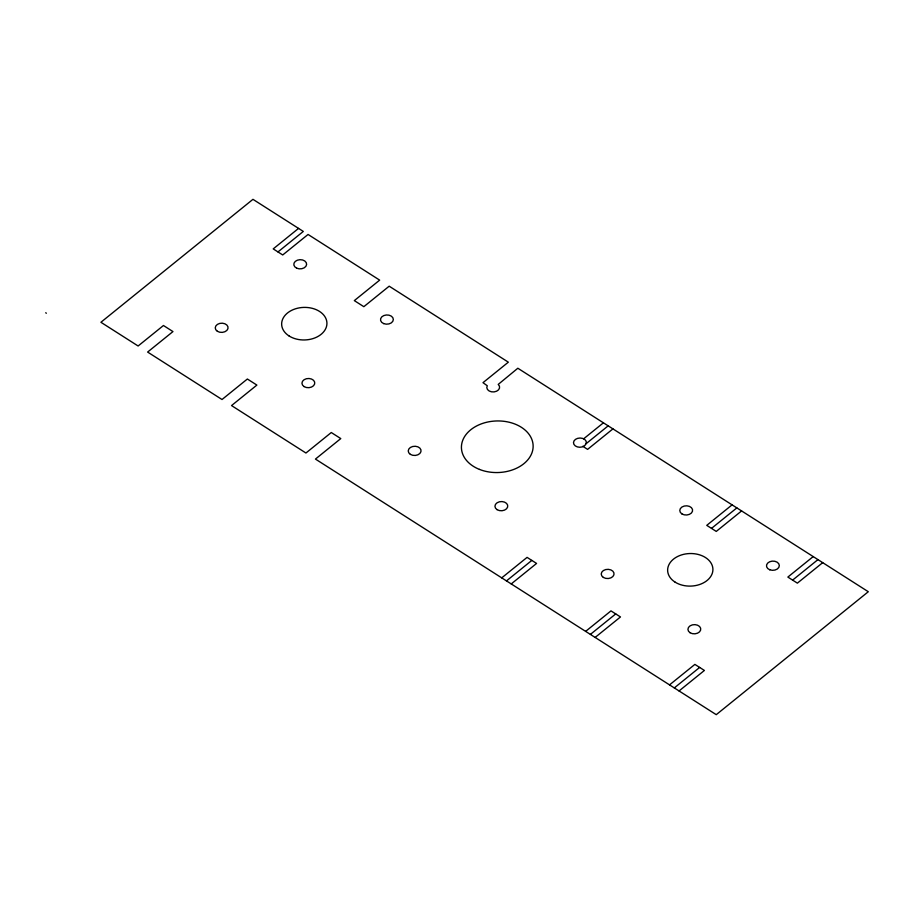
<?xml version="1.0" encoding="UTF-8"?>
<svg xmlns="http://www.w3.org/2000/svg" width="914" height="914" viewBox="0 0 914 914"><rect width="100%" height="100%" fill="white"/><g stroke="black" fill="none" stroke-linecap="round" stroke-linejoin="round"><path stroke-width="1.37" d="M298.558 228.397L273.217 248.894L282.723 254.96L308.064 234.464L379.664 280.13L354.324 300.615L363.841 306.681L389.181 286.196L508.333 362.173L482.992 382.669L487.242 385.731A6.421 4.616 -1.7 0 0 494.131 391.9A6.421 4.616 -1.7 0 0 498.233 384.406L517.838 368.239L868.3 591.724L716.256 714.668L315.444 459.079L340.785 438.583L331.279 432.528L305.939 453.013L231.539 405.576L256.88 385.08L247.363 379.013L222.022 399.509L147.622 352.061L172.963 331.576L163.457 325.51L138.117 345.995L100.917 322.276L252.961 199.332L303.311 231.436L277.97 251.921M583.6 438.846L603.423 422.816M586.057 443.736L608.176 425.844M612.94 428.883L587.599 449.368L582.835 446.34M501.729 577.865L527.07 557.38L536.575 563.435L511.234 583.932M506.482 580.904L531.822 560.408M732.091 504.859L706.751 525.356L716.256 531.422L741.597 510.926M711.503 528.383L736.844 507.898M585.634 631.38L610.975 610.883L620.48 616.95L595.14 637.435M590.387 634.407L615.728 613.922M813.197 556.592L787.857 577.077L797.374 583.143L822.714 562.647M792.609 580.116L817.95 559.619M669.539 684.883L694.88 664.398L704.397 670.453L679.056 690.95M674.304 687.922L699.644 667.426M45.7 312.782L46.374 313.216M586.251 443.256L584.903 445.461L582.229 446.912A6.421 4.616 -1.7 0 1 573.501 442.616A6.421 4.616 -1.7 0 1 582.504 438.377L583.932 438.983A6.421 4.616 -1.7 0 1 586.251 443.256M675.069 582.115A22.656 16.292 -1.7 0 0 712.406 572.941A22.656 16.292 -1.7 0 0 683.341 554.41A22.656 16.292 -1.7 0 0 675.069 582.115M289.087 335.975A22.656 16.292 -1.7 0 0 326.424 326.801A22.656 16.292 -1.7 0 0 297.358 308.269A22.656 16.292 -1.7 0 0 289.087 335.975M479.45 469.396A35.863 25.798 -1.7 0 0 533.136 446.158A35.863 25.798 -1.7 0 0 479.256 424.702A35.863 25.798 -1.7 0 0 479.45 469.396M690.036 632.716A6.421 4.616 -1.7 0 0 700.615 630.112A6.421 4.616 -1.7 0 0 692.378 624.868A6.421 4.616 -1.7 0 0 690.036 632.716M603.331 577.419A6.421 4.616 -1.7 0 0 613.911 574.826A6.421 4.616 -1.7 0 0 605.674 569.571A6.421 4.616 -1.7 0 0 603.331 577.419M497.045 509.646A6.421 4.616 -1.7 0 0 507.624 507.042A6.421 4.616 -1.7 0 0 499.387 501.797A6.421 4.616 -1.7 0 0 497.045 509.646M410.34 454.349A6.421 4.616 -1.7 0 0 420.92 451.756A6.421 4.616 -1.7 0 0 412.682 446.5A6.421 4.616 -1.7 0 0 410.34 454.349M304.054 386.576A6.421 4.616 -1.7 0 0 314.633 383.971A6.421 4.616 -1.7 0 0 306.396 378.727A6.421 4.616 -1.7 0 0 304.054 386.576M217.349 331.279A6.421 4.616 -1.7 0 0 227.929 328.686A6.421 4.616 -1.7 0 0 219.691 323.43A6.421 4.616 -1.7 0 0 217.349 331.279M769.771 569.788A6.421 4.616 -1.7 0 0 779.322 565.549A6.421 4.616 -1.7 0 0 769.611 561.79A6.421 4.616 -1.7 0 0 769.771 569.788M681.89 513.897A6.421 4.616 -1.7 0 0 692.469 511.303A6.421 4.616 -1.7 0 0 684.232 506.048A6.421 4.616 -1.7 0 0 681.89 513.897M383.686 323.602A6.421 4.616 -1.7 0 0 393.34 319.5A6.421 4.616 -1.7 0 0 383.731 315.604A6.421 4.616 -1.7 0 0 383.686 323.602M296.662 268.168A6.421 4.616 -1.7 0 0 306.613 264.477A6.421 4.616 -1.7 0 0 297.37 260.182A6.421 4.616 -1.7 0 0 296.662 268.168"/></g></svg>
